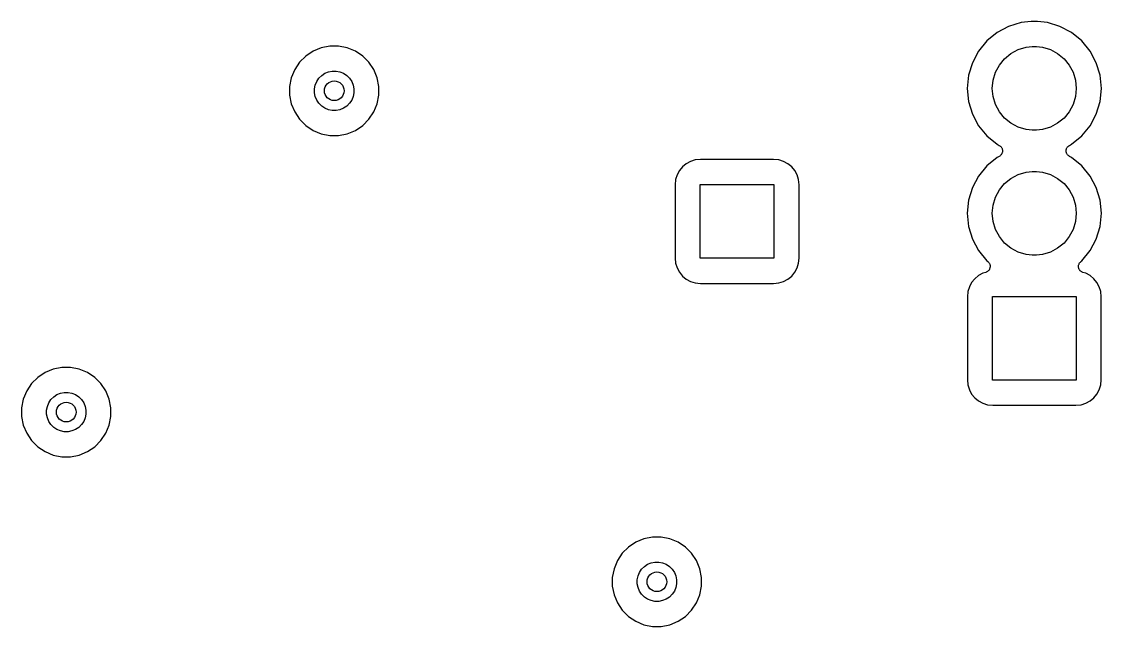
# Model space of a CAD drawing. Extents: x 1.71 to 9.75, y -6.31 to -1.21.
# Drawn here: x 3.309 to 4.174, y -2.855 to -2.371 of the extents above; entities that cross this region are included whole.
import ezdxf

# ---------------------------------------------------------------- set-up
doc = ezdxf.new("R2010")
doc.units = 0
doc.header["$MEASUREMENT"] = 0
doc.layers.add('BLACK', color=7, linetype='CONTINUOUS')

msp = doc.modelspace()

# ---------------------------------------------------------------- linework, layer by layer
at = {"layer": 'BLACK', "linetype": 'CONTINUOUS'}
for p, q in [((4.09944, -2.37467), (4.09015, -2.37963)), ((4.10952, -2.37161), (4.09944, -2.37467)), ((4.11737, -2.37084), (4.10952, -2.37161)), ((4.12263, -2.37084), (4.11737, -2.37084)), ((4.13048, -2.37161), (4.12263, -2.37084)), ((4.14056, -2.37467), (4.13048, -2.37161)), ((4.14985, -2.37963), (4.14056, -2.37467)), ((4.08201, -2.38631), (4.07533, -2.39445)), ((4.09015, -2.37963), (4.08201, -2.38631)), ((4.15799, -2.38631), (4.14985, -2.37963)), ((4.16466, -2.39444), (4.15799, -2.38631)), ((3.54247, -2.39452), (3.53661, -2.39843)), ((3.54897, -2.39183), (3.54247, -2.39452)), ((3.55588, -2.39045), (3.54897, -2.39183)), ((3.56292, -2.39045), (3.55588, -2.39045)), ((3.56983, -2.39183), (3.56292, -2.39045)), ((3.57633, -2.39452), (3.56983, -2.39183)), ((3.58219, -2.39843), (3.57633, -2.39452)), ((4.07533, -2.39445), (4.07037, -2.40374)), ((4.10132, -2.39634), (4.10713, -2.39323)), ((4.10713, -2.39323), (4.11344, -2.39132)), ((4.11344, -2.39132), (4.11836, -2.39084)), ((4.11836, -2.39084), (4.12164, -2.39084)), ((4.12164, -2.39084), (4.12656, -2.39132)), ((4.12656, -2.39132), (4.13287, -2.39323)), ((4.13287, -2.39323), (4.13868, -2.39634)), ((4.16467, -2.39445), (4.16466, -2.39444)), ((4.16466, -2.39444), (4.16466, -2.39444)), ((4.16963, -2.40374), (4.16467, -2.39445)), ((3.53163, -2.40341), (3.52772, -2.40927)), ((3.53661, -2.39843), (3.53163, -2.40341)), ((3.58717, -2.40341), (3.58219, -2.39843)), ((3.59108, -2.40927), (3.58717, -2.40341)), ((4.07037, -2.40374), (4.06731, -2.41382)), ((4.09204, -2.40562), (4.09622, -2.40052)), ((4.09622, -2.40052), (4.10132, -2.39634)), ((4.13868, -2.39634), (4.14378, -2.40052)), ((4.14378, -2.40052), (4.14796, -2.40562)), ((4.17269, -2.41382), (4.16963, -2.40374)), ((3.52772, -2.40927), (3.52503, -2.41577)), ((3.54936, -2.41397), (3.55194, -2.41224)), ((3.55194, -2.41224), (3.55481, -2.41106)), ((3.55481, -2.41106), (3.55785, -2.41045)), ((3.55785, -2.41045), (3.56095, -2.41045)), ((3.56095, -2.41045), (3.56399, -2.41106)), ((3.56399, -2.41106), (3.56686, -2.41224)), ((3.56686, -2.41224), (3.56944, -2.41397)), ((3.59377, -2.41577), (3.59108, -2.40927)), ((4.08702, -2.41774), (4.08893, -2.41143)), ((4.08893, -2.41143), (4.09204, -2.40562)), ((4.14796, -2.40562), (4.15107, -2.41143)), ((4.15107, -2.41143), (4.15298, -2.41774)), ((3.52503, -2.41577), (3.52365, -2.42268)), ((3.54426, -2.42161), (3.54544, -2.41874)), ((3.54544, -2.41874), (3.54717, -2.41616)), ((3.54717, -2.41616), (3.54936, -2.41397)), ((3.56944, -2.41397), (3.57163, -2.41616)), ((3.57163, -2.41616), (3.57336, -2.41874)), ((3.57336, -2.41874), (3.57454, -2.42161)), ((3.59515, -2.42268), (3.59377, -2.41577)), ((4.06731, -2.41382), (4.06628, -2.4243)), ((4.08637, -2.4243), (4.08702, -2.41774)), ((4.15298, -2.41774), (4.15363, -2.4243)), ((4.17372, -2.4243), (4.17269, -2.41382)), ((3.52365, -2.42268), (3.52365, -2.42972)), ((3.52365, -2.42972), (3.52503, -2.43663)), ((3.54365, -2.42465), (3.54426, -2.42161)), ((3.54365, -2.42775), (3.54365, -2.42465)), ((3.54426, -2.43079), (3.54365, -2.42775)), ((3.57454, -2.42161), (3.57515, -2.42465)), ((3.57515, -2.42775), (3.57454, -2.43079)), ((3.57515, -2.42465), (3.57515, -2.42775)), ((3.59377, -2.43663), (3.59515, -2.42972)), ((3.59515, -2.42972), (3.59515, -2.42268)), ((4.06628, -2.4243), (4.06731, -2.43478)), ((4.08702, -2.43086), (4.08637, -2.4243)), ((4.15363, -2.4243), (4.15298, -2.43086)), ((4.17269, -2.43478), (4.17372, -2.4243)), ((3.52503, -2.43663), (3.52772, -2.44313)), ((3.54544, -2.43366), (3.54426, -2.43079)), ((3.54717, -2.43624), (3.54544, -2.43366)), ((3.54936, -2.43843), (3.54717, -2.43624)), ((3.57163, -2.43624), (3.56944, -2.43843)), ((3.57336, -2.43366), (3.57163, -2.43624)), ((3.57454, -2.43079), (3.57336, -2.43366)), ((3.59108, -2.44313), (3.59377, -2.43663)), ((4.06731, -2.43478), (4.07037, -2.44486)), ((4.08893, -2.43717), (4.08702, -2.43086)), ((4.09204, -2.44298), (4.08893, -2.43717)), ((4.15107, -2.43717), (4.14796, -2.44298)), ((4.15298, -2.43086), (4.15107, -2.43717)), ((4.16963, -2.44486), (4.17269, -2.43478)), ((3.52772, -2.44313), (3.53163, -2.44899)), ((3.55194, -2.44016), (3.54936, -2.43843)), ((3.55481, -2.44134), (3.55194, -2.44016)), ((3.55785, -2.44195), (3.55481, -2.44134)), ((3.56095, -2.44195), (3.55785, -2.44195)), ((3.56399, -2.44134), (3.56095, -2.44195)), ((3.56686, -2.44016), (3.56399, -2.44134)), ((3.56944, -2.43843), (3.56686, -2.44016)), ((3.58717, -2.44899), (3.59108, -2.44313)), ((4.07037, -2.44486), (4.07533, -2.45415)), ((4.09622, -2.44808), (4.09204, -2.44298)), ((4.14796, -2.44298), (4.14378, -2.44808)), ((4.16467, -2.45415), (4.16963, -2.44486)), ((3.53163, -2.44899), (3.53661, -2.45397)), ((3.53661, -2.45397), (3.54247, -2.45788)), ((3.57633, -2.45788), (3.58219, -2.45397)), ((3.58219, -2.45397), (3.58717, -2.44899)), ((4.07533, -2.45415), (4.08201, -2.46229)), ((4.10132, -2.45226), (4.09622, -2.44808)), ((4.10713, -2.45537), (4.10132, -2.45226)), ((4.11344, -2.45728), (4.10713, -2.45537)), ((4.13287, -2.45537), (4.12656, -2.45728)), ((4.13868, -2.45226), (4.13287, -2.45537)), ((4.14378, -2.44808), (4.13868, -2.45226)), ((4.15799, -2.46229), (4.16467, -2.45415)), ((3.54247, -2.45788), (3.54897, -2.46057)), ((3.54897, -2.46057), (3.55588, -2.46195)), ((3.55588, -2.46195), (3.56292, -2.46195)), ((3.56292, -2.46195), (3.56983, -2.46057)), ((3.56983, -2.46057), (3.57633, -2.45788)), ((4.08201, -2.46229), (4.09015, -2.46897)), ((4.11836, -2.45776), (4.11344, -2.45728)), ((4.12164, -2.45776), (4.11836, -2.45776)), ((4.12656, -2.45728), (4.12164, -2.45776)), ((4.14985, -2.46897), (4.15799, -2.46229)), ((4.09015, -2.46897), (4.09188, -2.46989)), ((4.09188, -2.46989), (4.09192, -2.46991)), ((4.09192, -2.46991), (4.09192, -2.46991)), ((4.09192, -2.46991), (4.09192, -2.46991)), ((4.09192, -2.46991), (4.09194, -2.46992)), ((4.09194, -2.46992), (4.09233, -2.47019)), ((4.09233, -2.47019), (4.09272, -2.47046)), ((4.09272, -2.47046), (4.09273, -2.47047)), ((4.09273, -2.47047), (4.09274, -2.47048)), ((4.09274, -2.47048), (4.09308, -2.47082)), ((4.09308, -2.47082), (4.09341, -2.47116)), ((4.09341, -2.47116), (4.09342, -2.47117)), ((4.09342, -2.47117), (4.09342, -2.47118)), ((4.09342, -2.47118), (4.09368, -2.47157)), ((4.09368, -2.47157), (4.09395, -2.47197)), ((4.09395, -2.47197), (4.09395, -2.47198)), ((4.09395, -2.47198), (4.09396, -2.47199)), ((4.09396, -2.47199), (4.09413, -2.47243)), ((4.09413, -2.47243), (4.09431, -2.47288)), ((4.09431, -2.47288), (4.09431, -2.47289)), ((4.09431, -2.47289), (4.09432, -2.4729)), ((4.09432, -2.4729), (4.09441, -2.47337)), ((4.14561, -2.4733), (4.1457, -2.47283)), ((4.1457, -2.47283), (4.14571, -2.47282)), ((4.14571, -2.47281), (4.14589, -2.47237)), ((4.14571, -2.47282), (4.14571, -2.47281)), ((4.14589, -2.47237), (4.14608, -2.47193)), ((4.14608, -2.47192), (4.14609, -2.47191)), ((4.14608, -2.47193), (4.14608, -2.47192)), ((4.14609, -2.47191), (4.14635, -2.47152)), ((4.14635, -2.47152), (4.14662, -2.47112)), ((4.14662, -2.47112), (4.14663, -2.47111)), ((4.14663, -2.47111), (4.14664, -2.4711)), ((4.14664, -2.4711), (4.14698, -2.47077)), ((4.14698, -2.47077), (4.14731, -2.47043)), ((4.14731, -2.47043), (4.14732, -2.47043)), ((4.14732, -2.47043), (4.14733, -2.47042)), ((4.14733, -2.47042), (4.14773, -2.47015)), ((4.14773, -2.47015), (4.14812, -2.46989)), ((4.14812, -2.46989), (4.14985, -2.46897)), ((3.84855, -2.48156), (3.84478, -2.48271)), ((3.85272, -2.48115), (3.84855, -2.48156)), ((3.91128, -2.48115), (3.85272, -2.48115)), ((3.91545, -2.48156), (3.91128, -2.48115)), ((3.91922, -2.48271), (3.91545, -2.48156)), ((4.09015, -2.47963), (4.08201, -2.48631)), ((4.09188, -2.47871), (4.09015, -2.47963)), ((4.09227, -2.47845), (4.09188, -2.47871)), ((4.09267, -2.47818), (4.09227, -2.47845)), ((4.09268, -2.47817), (4.09267, -2.47818)), ((4.09269, -2.47817), (4.09268, -2.47817)), ((4.09303, -2.47783), (4.09269, -2.47817)), ((4.09336, -2.4775), (4.09303, -2.47783)), ((4.09337, -2.47749), (4.09336, -2.4775)), ((4.09338, -2.47748), (4.09337, -2.47749)), ((4.09365, -2.47708), (4.09338, -2.47748)), ((4.09391, -2.47669), (4.09365, -2.47708)), ((4.09392, -2.47668), (4.09391, -2.47669)), ((4.09411, -2.47623), (4.09392, -2.47667)), ((4.09392, -2.47667), (4.09392, -2.47668)), ((4.09429, -2.47579), (4.09411, -2.47623)), ((4.0943, -2.47577), (4.09429, -2.47578)), ((4.09429, -2.47578), (4.09429, -2.47579)), ((4.09439, -2.4753), (4.0943, -2.47577)), ((4.09449, -2.47483), (4.09439, -2.4753)), ((4.09441, -2.47337), (4.0945, -2.47384)), ((4.0945, -2.47433), (4.09449, -2.47481)), ((4.09449, -2.47481), (4.09449, -2.47482)), ((4.09449, -2.47482), (4.09449, -2.47483)), ((4.0945, -2.47384), (4.0945, -2.47385)), ((4.0945, -2.47385), (4.0945, -2.47386)), ((4.0945, -2.47386), (4.0945, -2.47433)), ((4.1455, -2.47427), (4.14551, -2.47379)), ((4.1455, -2.47474), (4.1455, -2.47427)), ((4.1455, -2.47475), (4.1455, -2.47474)), ((4.1455, -2.47476), (4.1455, -2.47475)), ((4.14559, -2.47523), (4.1455, -2.47476)), ((4.14551, -2.47377), (4.14561, -2.4733)), ((4.14551, -2.47378), (4.14551, -2.47377)), ((4.14551, -2.47379), (4.14551, -2.47378)), ((4.14568, -2.4757), (4.14559, -2.47523)), ((4.14569, -2.47571), (4.14568, -2.4757)), ((4.14569, -2.47572), (4.14569, -2.47571)), ((4.14587, -2.47616), (4.14569, -2.47572)), ((4.14604, -2.47661), (4.14587, -2.47616)), ((4.14605, -2.47662), (4.14604, -2.47661)), ((4.14605, -2.47663), (4.14605, -2.47662)), ((4.14632, -2.47702), (4.14605, -2.47663)), ((4.14658, -2.47742), (4.14632, -2.47702)), ((4.14658, -2.47743), (4.14658, -2.47742)), ((4.14659, -2.47744), (4.14658, -2.47743)), ((4.14692, -2.47778), (4.14659, -2.47744)), ((4.14726, -2.47812), (4.14692, -2.47778)), ((4.14727, -2.47813), (4.14726, -2.47812)), ((4.14728, -2.47814), (4.14727, -2.47813)), ((4.14766, -2.4784), (4.14728, -2.47814)), ((4.14806, -2.47868), (4.14766, -2.4784)), ((4.14808, -2.47869), (4.14806, -2.47868)), ((4.14812, -2.47871), (4.14808, -2.47869)), ((4.14808, -2.47869), (4.14808, -2.47869)), ((4.14808, -2.47869), (4.14808, -2.47869)), ((4.14985, -2.47963), (4.14812, -2.47871)), ((4.15799, -2.48631), (4.14985, -2.47963)), ((3.83576, -2.49011), (3.83391, -2.49358)), ((3.83826, -2.48706), (3.83576, -2.49011)), ((3.84131, -2.48456), (3.83826, -2.48706)), ((3.84478, -2.48271), (3.84131, -2.48456)), ((3.92269, -2.48456), (3.91922, -2.48271)), ((3.92574, -2.48706), (3.92269, -2.48456)), ((3.92824, -2.49011), (3.92574, -2.48706)), ((3.93009, -2.49358), (3.92824, -2.49011)), ((4.08201, -2.48631), (4.07533, -2.49445)), ((4.16467, -2.49445), (4.15799, -2.48631)), ((3.83276, -2.49735), (3.83235, -2.50152)), ((3.83391, -2.49358), (3.83276, -2.49735)), ((3.93124, -2.49735), (3.93009, -2.49358)), ((3.93165, -2.50152), (3.93124, -2.49735)), ((4.07533, -2.49445), (4.07037, -2.50374)), ((4.09622, -2.50052), (4.10132, -2.49634)), ((4.10132, -2.49634), (4.10713, -2.49323)), ((4.10713, -2.49323), (4.11344, -2.49132)), ((4.11344, -2.49132), (4.11836, -2.49084)), ((4.11836, -2.49084), (4.12164, -2.49084)), ((4.12164, -2.49084), (4.12656, -2.49132)), ((4.12656, -2.49132), (4.13287, -2.49323)), ((4.13287, -2.49323), (4.13868, -2.49634)), ((4.13868, -2.49634), (4.14378, -2.50052)), ((4.16963, -2.50374), (4.16467, -2.49445)), ((3.83235, -2.50152), (3.83235, -2.56008)), ((3.85247, -2.56033), (3.85247, -2.50127)), ((3.85247, -2.50127), (3.91153, -2.50127)), ((3.91153, -2.50127), (3.91153, -2.56033)), ((3.93165, -2.56008), (3.93165, -2.50152)), ((4.07037, -2.50374), (4.06731, -2.51382)), ((4.08893, -2.51143), (4.09204, -2.50562)), ((4.09204, -2.50562), (4.09622, -2.50052)), ((4.14378, -2.50052), (4.14796, -2.50562)), ((4.14796, -2.50562), (4.15107, -2.51143)), ((4.17269, -2.51382), (4.16963, -2.50374)), ((4.06731, -2.51382), (4.06628, -2.5243)), ((4.08702, -2.51774), (4.08893, -2.51143)), ((4.15107, -2.51143), (4.15298, -2.51774)), ((4.17372, -2.5243), (4.17269, -2.51382)), ((4.06628, -2.5243), (4.06731, -2.53478)), ((4.08637, -2.5243), (4.08702, -2.51774)), ((4.08702, -2.53086), (4.08637, -2.5243)), ((4.15298, -2.51774), (4.15363, -2.5243)), ((4.15363, -2.5243), (4.15298, -2.53086)), ((4.17269, -2.53478), (4.17372, -2.5243)), ((4.08893, -2.53717), (4.08702, -2.53086)), ((4.15298, -2.53086), (4.15107, -2.53717)), ((4.06731, -2.53478), (4.07037, -2.54486)), ((4.09204, -2.54298), (4.08893, -2.53717)), ((4.15107, -2.53717), (4.14796, -2.54298)), ((4.16963, -2.54486), (4.17269, -2.53478)), ((4.07037, -2.54486), (4.07533, -2.55415)), ((4.09622, -2.54808), (4.09204, -2.54298)), ((4.10132, -2.55226), (4.09622, -2.54808)), ((4.14378, -2.54808), (4.13868, -2.55226)), ((4.14796, -2.54298), (4.14378, -2.54808)), ((4.16467, -2.55415), (4.16963, -2.54486)), ((4.07533, -2.55415), (4.08201, -2.56229)), ((4.10713, -2.55537), (4.10132, -2.55226)), ((4.11344, -2.55728), (4.10713, -2.55537)), ((4.11836, -2.55776), (4.11344, -2.55728)), ((4.12164, -2.55776), (4.11836, -2.55776)), ((4.12656, -2.55728), (4.12164, -2.55776)), ((4.13287, -2.55537), (4.12656, -2.55728)), ((4.13868, -2.55226), (4.13287, -2.55537)), ((4.15799, -2.56229), (4.16467, -2.55415)), ((3.83235, -2.56008), (3.83276, -2.56425)), ((3.83276, -2.56425), (3.83391, -2.56802)), ((3.83391, -2.56802), (3.83576, -2.57149)), ((3.91153, -2.56033), (3.85247, -2.56033)), ((3.92824, -2.57149), (3.93009, -2.56802)), ((3.93009, -2.56802), (3.93124, -2.56425)), ((3.93124, -2.56425), (3.93165, -2.56008)), ((4.08201, -2.56229), (4.08281, -2.56294)), ((4.08281, -2.56294), (4.08284, -2.56297)), ((4.08284, -2.56297), (4.08284, -2.56297)), ((4.08284, -2.56297), (4.08284, -2.56297)), ((4.08284, -2.56297), (4.08286, -2.56298)), ((4.08286, -2.56298), (4.08319, -2.56333)), ((4.08319, -2.56333), (4.08353, -2.56367)), ((4.08353, -2.56367), (4.08353, -2.56368)), ((4.08353, -2.56368), (4.08354, -2.56368)), ((4.08354, -2.56368), (4.0838, -2.56409)), ((4.0838, -2.56409), (4.08406, -2.56448)), ((4.08406, -2.56448), (4.08407, -2.56449)), ((4.08407, -2.56449), (4.08407, -2.5645)), ((4.08407, -2.5645), (4.08425, -2.56494)), ((4.08425, -2.56494), (4.08443, -2.56539)), ((4.08451, -2.5678), (4.08441, -2.56828)), ((4.08443, -2.56539), (4.08443, -2.5654)), ((4.08443, -2.5654), (4.08443, -2.56541)), ((4.08443, -2.56541), (4.08452, -2.56587)), ((4.0846, -2.56734), (4.08451, -2.5678)), ((4.08452, -2.56587), (4.08461, -2.56634)), ((4.08461, -2.56732), (4.0846, -2.56733)), ((4.0846, -2.56733), (4.0846, -2.56734)), ((4.08461, -2.56634), (4.08461, -2.56636)), ((4.08461, -2.56636), (4.08461, -2.56637)), ((4.08461, -2.56637), (4.08461, -2.56684)), ((4.08461, -2.56684), (4.08461, -2.56732)), ((4.15539, -2.56628), (4.15549, -2.56581)), ((4.15539, -2.56629), (4.15539, -2.56628)), ((4.15539, -2.5663), (4.15539, -2.56629)), ((4.15539, -2.56678), (4.15539, -2.5663)), ((4.15539, -2.56725), (4.15539, -2.56678)), ((4.15539, -2.56726), (4.15539, -2.56725)), ((4.15539, -2.56727), (4.15539, -2.56726)), ((4.15548, -2.56774), (4.15539, -2.56727)), ((4.15557, -2.56821), (4.15548, -2.56774)), ((4.15549, -2.56581), (4.15559, -2.56534)), ((4.15559, -2.56532), (4.15578, -2.56488)), ((4.15559, -2.56533), (4.15559, -2.56532)), ((4.15559, -2.56534), (4.15559, -2.56533)), ((4.15578, -2.56488), (4.15596, -2.56444)), ((4.15596, -2.56444), (4.15597, -2.56443)), ((4.15597, -2.56442), (4.15624, -2.56402)), ((4.15597, -2.56443), (4.15597, -2.56442)), ((4.15624, -2.56402), (4.1565, -2.56363)), ((4.1565, -2.56363), (4.15651, -2.56362)), ((4.15651, -2.56362), (4.15652, -2.56361)), ((4.15652, -2.56361), (4.15686, -2.56327)), ((4.15686, -2.56327), (4.15719, -2.56294)), ((4.15719, -2.56294), (4.15799, -2.56229)), ((3.83576, -2.57149), (3.83826, -2.57454)), ((3.83826, -2.57454), (3.84131, -2.57704)), ((3.92269, -2.57704), (3.92574, -2.57454)), ((3.92574, -2.57454), (3.92824, -2.57149)), ((4.07232, -2.57662), (4.06983, -2.57967)), ((4.07537, -2.57413), (4.07232, -2.57662)), ((4.07884, -2.57227), (4.07537, -2.57413)), ((4.08108, -2.57159), (4.07884, -2.57227)), ((4.08153, -2.57141), (4.08108, -2.57159)), ((4.08197, -2.57123), (4.08153, -2.57141)), ((4.08198, -2.57122), (4.08197, -2.57123)), ((4.08199, -2.57122), (4.08198, -2.57122)), ((4.08238, -2.57095), (4.08199, -2.57122)), ((4.08278, -2.57069), (4.08238, -2.57095)), ((4.08279, -2.57068), (4.08278, -2.57069)), ((4.0828, -2.57067), (4.08279, -2.57068)), ((4.08314, -2.57034), (4.0828, -2.57067)), ((4.08348, -2.57), (4.08314, -2.57034)), ((4.08349, -2.56999), (4.08348, -2.56999)), ((4.08348, -2.56999), (4.08348, -2.57)), ((4.08376, -2.56959), (4.08349, -2.56999)), ((4.08402, -2.5692), (4.08376, -2.56959)), ((4.08403, -2.56919), (4.08402, -2.5692)), ((4.08422, -2.56873), (4.08403, -2.56918)), ((4.08403, -2.56918), (4.08403, -2.56919)), ((4.08441, -2.5683), (4.08422, -2.56873)), ((4.08441, -2.56828), (4.08441, -2.56829)), ((4.08441, -2.56829), (4.08441, -2.5683)), ((4.15557, -2.56822), (4.15557, -2.56821)), ((4.15557, -2.56823), (4.15557, -2.56822)), ((4.15575, -2.56867), (4.15557, -2.56823)), ((4.15593, -2.56911), (4.15575, -2.56867)), ((4.15594, -2.56912), (4.15593, -2.56911)), ((4.15594, -2.56913), (4.15594, -2.56912)), ((4.1562, -2.56953), (4.15594, -2.56913)), ((4.15647, -2.56993), (4.1562, -2.56953)), ((4.15647, -2.56994), (4.15647, -2.56993)), ((4.15648, -2.56995), (4.15647, -2.56994)), ((4.15681, -2.57028), (4.15648, -2.56995)), ((4.15715, -2.57063), (4.15681, -2.57028)), ((4.15716, -2.57064), (4.15715, -2.57063)), ((4.15755, -2.57091), (4.15716, -2.57064)), ((4.15716, -2.57064), (4.15716, -2.57064)), ((4.15795, -2.57118), (4.15755, -2.57091)), ((4.15796, -2.57119), (4.15795, -2.57118)), ((4.15797, -2.57119), (4.15796, -2.57119)), ((4.1584, -2.57138), (4.15797, -2.57119)), ((4.15885, -2.57157), (4.1584, -2.57138)), ((4.15887, -2.57157), (4.15885, -2.57157)), ((4.15892, -2.57159), (4.15887, -2.57157)), ((4.15887, -2.57157), (4.15887, -2.57157)), ((4.15887, -2.57157), (4.15887, -2.57157)), ((4.16116, -2.57227), (4.15892, -2.57159)), ((4.16463, -2.57413), (4.16116, -2.57227)), ((4.16768, -2.57662), (4.16463, -2.57413)), ((4.17017, -2.57967), (4.16768, -2.57662)), ((3.84131, -2.57704), (3.84478, -2.57889)), ((3.84478, -2.57889), (3.84855, -2.58004)), ((3.84855, -2.58004), (3.85272, -2.58045)), ((3.85272, -2.58045), (3.91128, -2.58045)), ((3.91128, -2.58045), (3.91545, -2.58004)), ((3.91545, -2.58004), (3.91922, -2.57889)), ((3.91922, -2.57889), (3.92269, -2.57704)), ((4.06797, -2.58314), (4.06682, -2.58691)), ((4.06983, -2.57967), (4.06797, -2.58314)), ((4.17203, -2.58314), (4.17017, -2.57967)), ((4.17318, -2.58691), (4.17203, -2.58314)), ((4.06682, -2.58691), (4.06641, -2.59108)), ((4.06641, -2.59108), (4.06641, -2.65752)), ((4.08654, -2.65776), (4.08654, -2.59084)), ((4.08654, -2.59084), (4.15346, -2.59084)), ((4.15346, -2.59084), (4.15346, -2.65776)), ((4.17359, -2.59108), (4.17318, -2.58691)), ((4.17359, -2.65752), (4.17359, -2.59108)), ((3.32787, -2.65172), (3.32201, -2.65563)), ((3.33437, -2.64903), (3.32787, -2.65172)), ((3.34128, -2.64765), (3.33437, -2.64903)), ((3.34832, -2.64765), (3.34128, -2.64765)), ((3.35523, -2.64903), (3.34832, -2.64765)), ((3.36173, -2.65172), (3.35523, -2.64903)), ((3.36759, -2.65563), (3.36173, -2.65172)), ((3.31703, -2.66061), (3.31312, -2.66647)), ((3.32201, -2.65563), (3.31703, -2.66061)), ((3.37257, -2.66061), (3.36759, -2.65563)), ((3.37648, -2.66647), (3.37257, -2.66061)), ((4.06641, -2.65752), (4.06682, -2.66169)), ((4.06682, -2.66169), (4.06797, -2.66546)), ((4.15346, -2.65776), (4.08654, -2.65776)), ((4.17203, -2.66546), (4.17318, -2.66169)), ((4.17318, -2.66169), (4.17359, -2.65752)), ((3.31312, -2.66647), (3.31043, -2.67297)), ((3.33257, -2.67336), (3.33476, -2.67117)), ((3.33476, -2.67117), (3.33734, -2.66944)), ((3.33734, -2.66944), (3.34021, -2.66826)), ((3.34021, -2.66826), (3.34325, -2.66765)), ((3.34325, -2.66765), (3.34635, -2.66765)), ((3.34635, -2.66765), (3.34939, -2.66826)), ((3.34939, -2.66826), (3.35226, -2.66944)), ((3.35226, -2.66944), (3.35484, -2.67117)), ((3.35484, -2.67117), (3.35703, -2.67336)), ((3.37917, -2.67297), (3.37648, -2.66647)), ((4.06797, -2.66546), (4.06983, -2.66893)), ((4.06983, -2.66893), (4.07232, -2.67198)), ((4.16768, -2.67198), (4.17017, -2.66893)), ((4.17017, -2.66893), (4.17203, -2.66546)), ((3.31043, -2.67297), (3.30905, -2.67988)), ((3.30905, -2.67988), (3.30905, -2.68692)), ((3.32905, -2.68185), (3.32966, -2.67881)), ((3.32966, -2.67881), (3.33084, -2.67594)), ((3.33084, -2.67594), (3.33257, -2.67336)), ((3.35703, -2.67336), (3.35876, -2.67594)), ((3.35876, -2.67594), (3.35994, -2.67881)), ((3.35994, -2.67881), (3.36055, -2.68185)), ((3.38055, -2.67988), (3.37917, -2.67297)), ((3.38055, -2.68692), (3.38055, -2.67988)), ((4.07232, -2.67198), (4.07537, -2.67447)), ((4.07537, -2.67447), (4.07884, -2.67633)), ((4.07884, -2.67633), (4.08261, -2.67748)), ((4.08261, -2.67748), (4.08678, -2.67789)), ((4.08678, -2.67789), (4.15322, -2.67789)), ((4.15322, -2.67789), (4.15739, -2.67748)), ((4.15739, -2.67748), (4.16116, -2.67633)), ((4.16116, -2.67633), (4.16463, -2.67447)), ((4.16463, -2.67447), (4.16768, -2.67198)), ((3.30905, -2.68692), (3.31043, -2.69383)), ((3.32905, -2.68495), (3.32905, -2.68185)), ((3.32966, -2.68799), (3.32905, -2.68495)), ((3.33084, -2.69086), (3.32966, -2.68799)), ((3.35994, -2.68799), (3.35876, -2.69086)), ((3.36055, -2.68495), (3.35994, -2.68799)), ((3.36055, -2.68185), (3.36055, -2.68495)), ((3.37917, -2.69383), (3.38055, -2.68692)), ((3.31043, -2.69383), (3.31312, -2.70033)), ((3.33257, -2.69344), (3.33084, -2.69086)), ((3.33476, -2.69563), (3.33257, -2.69344)), ((3.33734, -2.69736), (3.33476, -2.69563)), ((3.34021, -2.69854), (3.33734, -2.69736)), ((3.35226, -2.69736), (3.34939, -2.69854)), ((3.35484, -2.69563), (3.35226, -2.69736)), ((3.35703, -2.69344), (3.35484, -2.69563)), ((3.35876, -2.69086), (3.35703, -2.69344)), ((3.37648, -2.70033), (3.37917, -2.69383)), ((3.31312, -2.70033), (3.31703, -2.70619)), ((3.31703, -2.70619), (3.32201, -2.71117)), ((3.34325, -2.69915), (3.34021, -2.69854)), ((3.34635, -2.69915), (3.34325, -2.69915)), ((3.34939, -2.69854), (3.34635, -2.69915)), ((3.36759, -2.71117), (3.37257, -2.70619)), ((3.37257, -2.70619), (3.37648, -2.70033)), ((3.32201, -2.71117), (3.32787, -2.71508)), ((3.36173, -2.71508), (3.36759, -2.71117)), ((3.32787, -2.71508), (3.33437, -2.71777)), ((3.33437, -2.71777), (3.34128, -2.71915)), ((3.34128, -2.71915), (3.34832, -2.71915)), ((3.34832, -2.71915), (3.35523, -2.71777)), ((3.35523, -2.71777), (3.36173, -2.71508)), ((3.81428, -2.78345), (3.80737, -2.78483)), ((3.82132, -2.78345), (3.81428, -2.78345)), ((3.82823, -2.78483), (3.82132, -2.78345)), ((3.79501, -2.79143), (3.79003, -2.79641)), ((3.80087, -2.78752), (3.79501, -2.79143)), ((3.80737, -2.78483), (3.80087, -2.78752)), ((3.83473, -2.78752), (3.82823, -2.78483)), ((3.84059, -2.79143), (3.83473, -2.78752)), ((3.84557, -2.79641), (3.84059, -2.79143)), ((3.79003, -2.79641), (3.78612, -2.80227)), ((3.84948, -2.80227), (3.84557, -2.79641)), ((3.78343, -2.80877), (3.78205, -2.81568)), ((3.78612, -2.80227), (3.78343, -2.80877)), ((3.80384, -2.81174), (3.80557, -2.80916)), ((3.80557, -2.80916), (3.80776, -2.80697)), ((3.80776, -2.80697), (3.81034, -2.80524)), ((3.81034, -2.80524), (3.81321, -2.80406)), ((3.81321, -2.80406), (3.81625, -2.80345)), ((3.81625, -2.80345), (3.81935, -2.80345)), ((3.81935, -2.80345), (3.82239, -2.80406)), ((3.82239, -2.80406), (3.82526, -2.80524)), ((3.82526, -2.80524), (3.82784, -2.80697)), ((3.82784, -2.80697), (3.83003, -2.80916)), ((3.83003, -2.80916), (3.83176, -2.81174)), ((3.85217, -2.80877), (3.84948, -2.80227)), ((3.85355, -2.81568), (3.85217, -2.80877)), ((3.78205, -2.81568), (3.78205, -2.82272)), ((3.80205, -2.81765), (3.80266, -2.81461)), ((3.80205, -2.82075), (3.80205, -2.81765)), ((3.80266, -2.81461), (3.80384, -2.81174)), ((3.83176, -2.81174), (3.83294, -2.81461)), ((3.83294, -2.81461), (3.83355, -2.81765)), ((3.83355, -2.81765), (3.83355, -2.82075)), ((3.85355, -2.82272), (3.85355, -2.81568)), ((3.78205, -2.82272), (3.78343, -2.82963)), ((3.80266, -2.82379), (3.80205, -2.82075)), ((3.80384, -2.82666), (3.80266, -2.82379)), ((3.80557, -2.82924), (3.80384, -2.82666)), ((3.83176, -2.82666), (3.83003, -2.82924)), ((3.83294, -2.82379), (3.83176, -2.82666)), ((3.83355, -2.82075), (3.83294, -2.82379)), ((3.85217, -2.82963), (3.85355, -2.82272)), ((3.78343, -2.82963), (3.78612, -2.83613)), ((3.80776, -2.83143), (3.80557, -2.82924)), ((3.81034, -2.83316), (3.80776, -2.83143)), ((3.81321, -2.83434), (3.81034, -2.83316)), ((3.81625, -2.83495), (3.81321, -2.83434)), ((3.81935, -2.83495), (3.81625, -2.83495)), ((3.82239, -2.83434), (3.81935, -2.83495)), ((3.82526, -2.83316), (3.82239, -2.83434)), ((3.82784, -2.83143), (3.82526, -2.83316)), ((3.83003, -2.82924), (3.82784, -2.83143)), ((3.84948, -2.83613), (3.85217, -2.82963)), ((3.78612, -2.83613), (3.79003, -2.84199)), ((3.79003, -2.84199), (3.79501, -2.84697)), ((3.84059, -2.84697), (3.84557, -2.84199)), ((3.84557, -2.84199), (3.84948, -2.83613)), ((3.79501, -2.84697), (3.80087, -2.85088)), ((3.80087, -2.85088), (3.80737, -2.85357)), ((3.82823, -2.85357), (3.83473, -2.85088)), ((3.83473, -2.85088), (3.84059, -2.84697)), ((3.80737, -2.85357), (3.81428, -2.85495)), ((3.81428, -2.85495), (3.82132, -2.85495)), ((3.82132, -2.85495), (3.82823, -2.85357))]:
    msp.add_line(p, q, dxfattribs=at)
at = {"layer": 'BLACK'}
for centre in [(3.5594, -2.4262), (3.3448, -2.6834), (3.8178, -2.8192)]:
    msp.add_circle(centre, 0.00787, dxfattribs=at)

doc.saveas('drawing.dxf')
